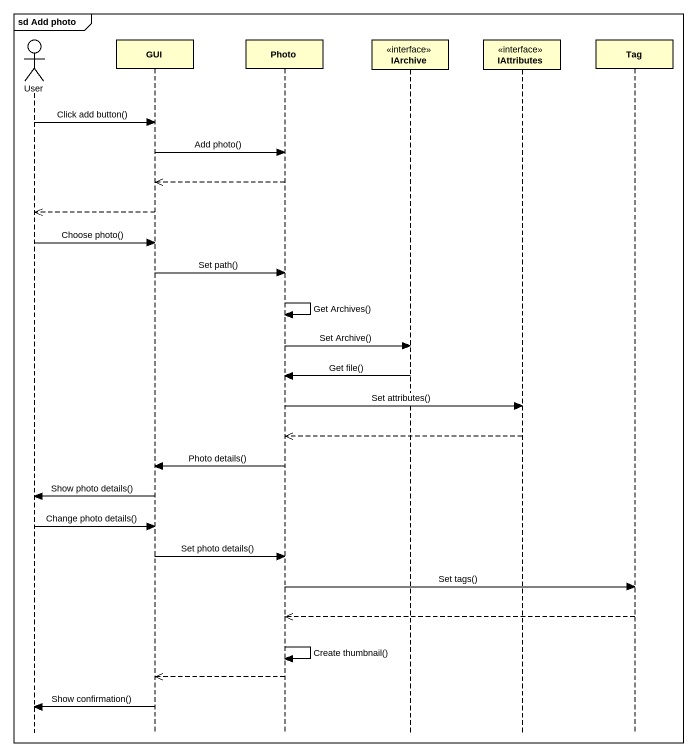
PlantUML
@startuml
mainframe sd Add photo
hide footbox
actor User
participant GUI
participant Photo
participant IArchive <<interface>>
participant IAttributes <<interface>>
participant Tag

User -> GUI : Click add button()
GUI -> Photo : Add photo()
Photo -->> GUI
GUI -->> User
User -> GUI : Choose photo()
GUI -> Photo : Set path()
Photo -> Photo : Get Archives()
Photo -> IArchive : Set Archive()
IArchive -> Photo : Get file()
Photo -> IAttributes : Set attributes()
IAttributes -->> Photo
Photo -> GUI : Photo details()
GUI -> User : Show photo details()
User -> GUI : Change photo details()
GUI -> Photo : Set photo details()
Photo -> Tag : Set tags()
Tag -->> Photo
Photo -> Photo : Create thumbnail()
Photo -->> GUI
GUI -> User : Show confirmation()
@enduml
